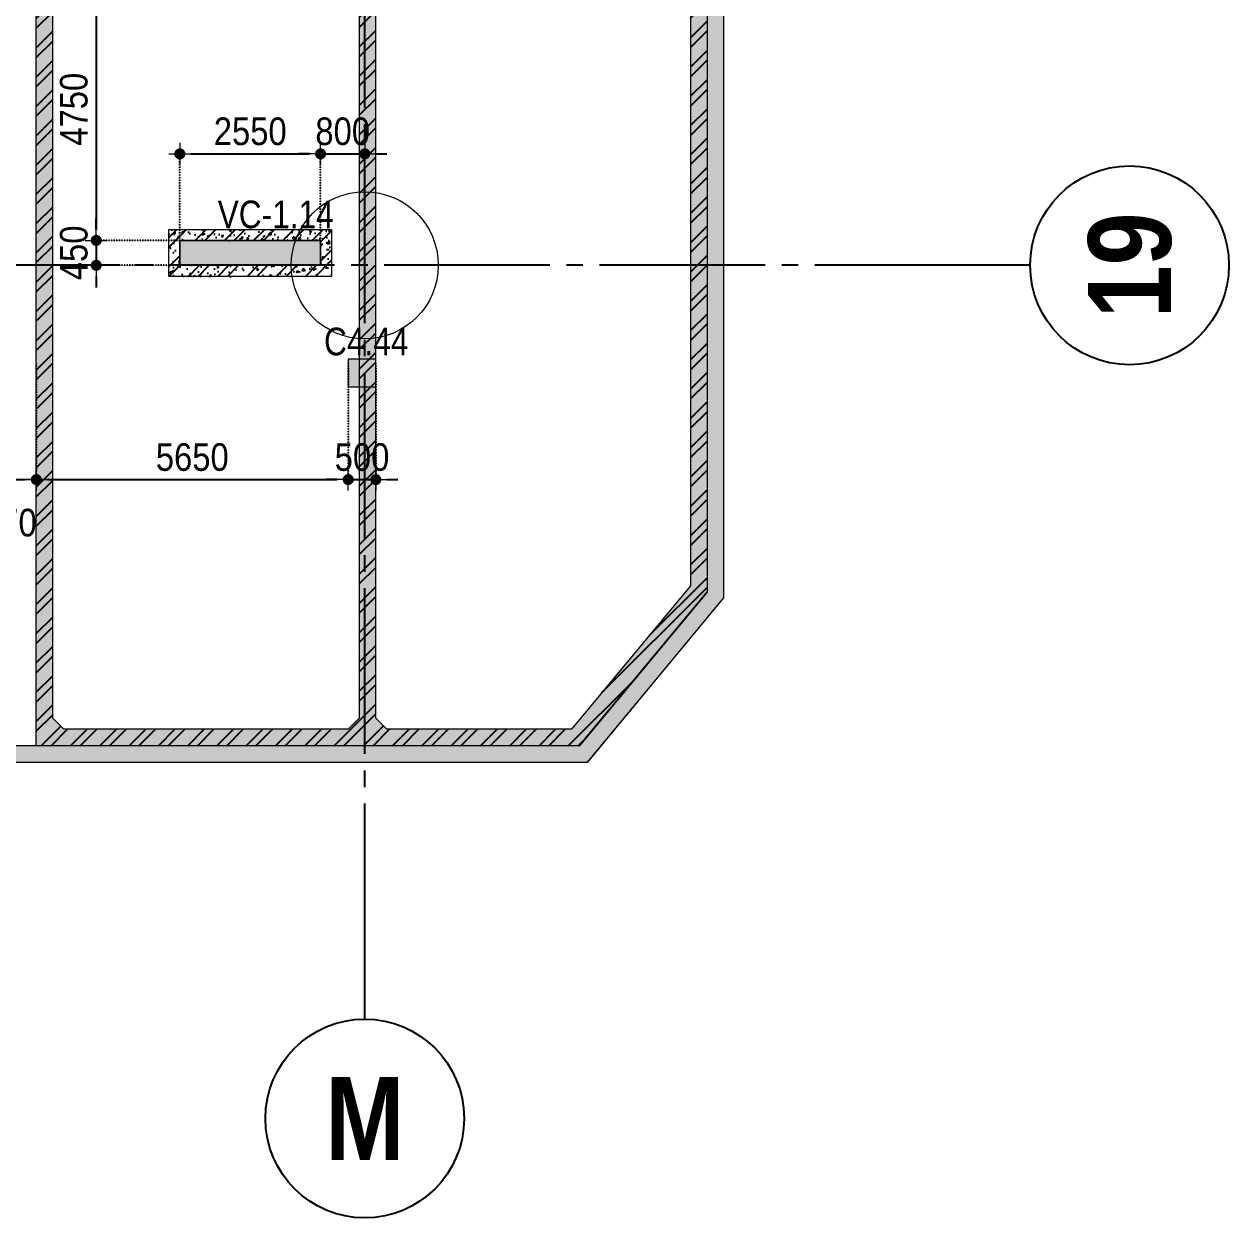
# Model space of a CAD drawing. Header units: millimetres. Extents: x -3973692 to -2843767, y 592734 to 838475.
# Drawn here: x -3855116 to -3833292, y 592734 to 614348 of the extents above; entities that cross this region are included whole.
import ezdxf
from ezdxf.enums import TextEntityAlignment as Align

# ---------------------------------------------------------------- set-up
doc = ezdxf.new("R2010")
doc.units = ezdxf.units.MM
doc.header["$MEASUREMENT"] = 0
doc.header["$PDMODE"] = 3
doc.header["$PDSIZE"] = -20
for name, pattern in [('CHG_XX_Cot_Ham 2$0$MB_Luoi truc$0$HTT Hidden 21', [3, 2, -1]), ('CHG_XX_Luoi truc$0$MB_Luoi truc$0$Center101', [13, 10, -1, 1, -1]), ('DIVIDE2', [15.875, 6.35, -3.175, 0, -3.175, 0, -3.175]), ('HIDDEN5', [2.8375, 1.25, -1.5875])]:
    doc.linetypes.add(name, pattern=pattern)
doc.layers.get('0').update_dxf_attribs({"lineweight": 9})
doc.layers.get('Defpoints').update_dxf_attribs({"color": 10, "lineweight": 0})
for name, color, linetype, lineweight in [("'S_General_Dim_1", 1, 'Continuous', 18), ("'S_General_Divide_3 Intermediate", 3, 'DIVIDE2', 40), ('CHG_XX_Cot_Ham 2$0$NS-DuongBao', 3, 'Continuous', 18), ('CHG_XX_Cot_Ham 2$0$NS-Hatch', 8, 'Continuous', 25), ('CHG_XX_Cot_Ham 2$0$NS-Pier-H2', 150, 'Continuous', 13), ('CHG_XX_Cot_Ham 2$0$NS-Pier-H2 @ 1', 150, 'Continuous', 13), ('CHG_XX_Cot_Ham 2$0$NS-Pier-H2 @ 150 VP1', 150, 'Continuous', 13), ('CHG_XX_Cot_Ham 2$0$NS-Pier-H2 @ 150 VP2', 150, 'Continuous', 13), ('CHG_XX_Cot_Ham 2$0$NS-Pier-H2 @ 150 VP3', 150, 'Continuous', 13), ('CHG_XX_Cot_Ham 2$0$NS-Pier-H2 @ 150 VP4', 150, 'Continuous', 13), ('CHG_XX_Cot_Ham 2$0$NS-Pier-H2 @ 150 VP5', 150, 'Continuous', 13), ('CHG_XX_Cot_Ham 2$0$NS-Pier-H2 @ 150 VP6', 150, 'Continuous', 13), ('CHG_XX_Cot_Ham 2$0$NS-Pier-H2 @ 150 VP7', 150, 'Continuous', 13), ('CHG_XX_Cot_Ham 2$0$NS-Pier-H2 @ 150 VP8', 150, 'Continuous', 13), ('CHG_XX_Cot_Ham 2$0$NS-Pier-H2 @ 150 VP9', 150, 'Continuous', 13), ('CHG_XX_Cot_Ham 2$0$NS-Pier-H2 @ 150 VPModel', 150, 'Continuous', 13), ('TEXT', 7, 'Continuous', 15)]:
    doc.layers.add(name, color=color, linetype=linetype, lineweight=lineweight)
for name, color, linetype, lineweight, plot in [('CHG_XX_Cot_Ham 2$0$NS-Column-H2', 90, 'Continuous', 13, False), ('CHG_XX_Cot_Ham 2$0$NS-Column-H2 @ 1', 90, 'Continuous', 13, False), ('CHG_XX_Cot_Ham 2$0$NS-Column-H2 @ 150 VP1', 90, 'Continuous', 13, False), ('CHG_XX_Cot_Ham 2$0$NS-Column-H2 @ 150 VP2', 90, 'Continuous', 13, False), ('CHG_XX_Cot_Ham 2$0$NS-Column-H2 @ 150 VP3', 90, 'Continuous', 13, False), ('CHG_XX_Cot_Ham 2$0$NS-Column-H2 @ 150 VP4', 90, 'Continuous', 13, False), ('CHG_XX_Cot_Ham 2$0$NS-Column-H2 @ 150 VP5', 90, 'Continuous', 13, False), ('CHG_XX_Cot_Ham 2$0$NS-Column-H2 @ 150 VP6', 90, 'Continuous', 13, False), ('CHG_XX_Cot_Ham 2$0$NS-Column-H2 @ 150 VP7', 90, 'Continuous', 13, False), ('CHG_XX_Cot_Ham 2$0$NS-Column-H2 @ 150 VP8', 90, 'Continuous', 13, False), ('CHG_XX_Cot_Ham 2$0$NS-Column-H2 @ 150 VP9', 90, 'Continuous', 13, False), ('CHG_XX_Cot_Ham 2$0$NS-Column-H2 @ 150 VPModel', 90, 'Continuous', 13, False)]:
    doc.layers.add(name, color=color, linetype=linetype, lineweight=lineweight, plot=plot)
doc.layers.add('CHG_XX_Luoi truc$0$Grid', color=34, linetype='Continuous')
doc.layers.add('CHG_XX_Luoi truc$0$Grid Line', color=251, linetype='CHG_XX_Luoi truc$0$MB_Luoi truc$0$Center101')
doc.styles.add('arial', font='arial.ttf', dxfattribs={"width": 0.85})
doc.styles.add('CHG_XX_Luoi truc$0$MB_Luoi truc$0$Grid A-F$0$VNI-HelveCB', font='')
doc.styles.add('TTP-HelCon', font='')
doc.styles.get('CHG_XX_Luoi truc$0$MB_Luoi truc$0$Grid A-F$0$VNI-HelveCB').set_extended_font_data('VNI-Helve-Condense', bold=True)
doc.styles.get('TTP-HelCon').set_extended_font_data('VNI-Helve-Condense')
doc.dimstyles.new('200', dxfattribs={"dimscale": 200, "dimtxt": 2.5, "dimasz": 1, "dimexe": 0, "dimexo": 0, "dimgap": 0.75, "dimtad": 1, "dimdec": 0, "dimrnd": 10, "dimzin": 9, "dimdsep": 46, "dimtxsty": 'arial', "dimblk1": 'DIMDOT', "dimblk2": 'DIMDOT', "dimsah": 1, "dimcen": 2, "dimdle": 3, "dimclre": 8, "dimclrt": 2, "dimadec": 0, "dimazin": 0, "dimtfac": 1, "dimtdec": 0, "dimtix": 1, "dimtmove": 2, "dimatfit": 3, "dimldrblk": 'DIMPIJL', "dimfxl": 1, "dimtvp": 1.8, "dimtolj": 1, "dimtzin": 0, "dimarcsym": 0})

# ---------------------------------------------------------------- blocks, each defined once
blk = doc.blocks.new('*U3253')
at = {"layer": 'CHG_XX_Cot_Ham 2$0$NS-Pier-H2 @ 1'}
h = blk.add_hatch(color=256, dxfattribs=at)
h.dxf.hatch_style = 1
h.paths.add_polyline_path([(450, 0), (0, 0), (0, -2550), (450, -2550)])
at = {"layer": 'CHG_XX_Cot_Ham 2$0$NS-Pier-H2 @ 150 VP1'}
h = blk.add_hatch(color=256, dxfattribs=at)
h.dxf.hatch_style = 1
h.paths.add_polyline_path([(450, 0), (0, 0), (0, -2550), (450, -2550)])
at = {"layer": 'CHG_XX_Cot_Ham 2$0$NS-Pier-H2 @ 150 VP2'}
h = blk.add_hatch(color=256, dxfattribs=at)
h.dxf.hatch_style = 1
h.paths.add_polyline_path([(450, 0), (0, 0), (0, -2550), (450, -2550)])
at = {"layer": 'CHG_XX_Cot_Ham 2$0$NS-Pier-H2 @ 150 VP3'}
h = blk.add_hatch(color=256, dxfattribs=at)
h.dxf.hatch_style = 1
h.paths.add_polyline_path([(450, 0), (0, 0), (0, -2550), (450, -2550)])
at = {"layer": 'CHG_XX_Cot_Ham 2$0$NS-Pier-H2 @ 150 VP4'}
h = blk.add_hatch(color=256, dxfattribs=at)
h.dxf.hatch_style = 1
h.paths.add_polyline_path([(450, 0), (0, 0), (0, -2550), (450, -2550)])
at = {"layer": 'CHG_XX_Cot_Ham 2$0$NS-Pier-H2 @ 150 VP5'}
h = blk.add_hatch(color=256, dxfattribs=at)
h.dxf.hatch_style = 1
h.paths.add_polyline_path([(450, 0), (0, 0), (0, -2550), (450, -2550)])
at = {"layer": 'CHG_XX_Cot_Ham 2$0$NS-Pier-H2 @ 150 VP6'}
h = blk.add_hatch(color=256, dxfattribs=at)
h.dxf.hatch_style = 1
h.paths.add_polyline_path([(450, 0), (0, 0), (0, -2550), (450, -2550)])
at = {"layer": 'CHG_XX_Cot_Ham 2$0$NS-Pier-H2 @ 150 VP7'}
h = blk.add_hatch(color=256, dxfattribs=at)
h.dxf.hatch_style = 1
h.paths.add_polyline_path([(450, 0), (0, 0), (0, -2550), (450, -2550)])
at = {"layer": 'CHG_XX_Cot_Ham 2$0$NS-Pier-H2 @ 150 VP8'}
h = blk.add_hatch(color=256, dxfattribs=at)
h.dxf.hatch_style = 1
h.paths.add_polyline_path([(450, 0), (0, 0), (0, -2550), (450, -2550)])
at = {"layer": 'CHG_XX_Cot_Ham 2$0$NS-Pier-H2 @ 150 VP9'}
h = blk.add_hatch(color=256, dxfattribs=at)
h.dxf.hatch_style = 1
h.paths.add_polyline_path([(450, 0), (0, 0), (0, -2550), (450, -2550)])
at = {"layer": 'CHG_XX_Cot_Ham 2$0$NS-Pier-H2 @ 150 VPModel'}
h = blk.add_hatch(color=256, dxfattribs=at)
h.dxf.hatch_style = 1
h.paths.add_polyline_path([(450, 0), (0, 0), (0, -2550), (450, -2550)])
blk = doc.blocks.new('CHG_XX_Cot_Ham 2$0$Block A_C450x2250')
at = {"layer": 'CHG_XX_Cot_Ham 2$0$NS-Pier-H2'}
blk.add_lwpolyline([(450, -2550), (0, -2550), (0, 0), (450, 0)], close=True, dxfattribs=at)
blk.add_blockref('*U3253', (0, 0), dxfattribs=at)
blk = doc.blocks.new('*U3255')
at = {"layer": 'CHG_XX_Cot_Ham 2$0$NS-Column-H2 @ 1'}
h = blk.add_hatch(color=256, dxfattribs=at)
h.dxf.hatch_style = 1
h.paths.add_polyline_path([(-250, -250), (-250, 250), (250, 250), (250, -250)])
at = {"layer": 'CHG_XX_Cot_Ham 2$0$NS-Column-H2 @ 150 VP1'}
h = blk.add_hatch(color=256, dxfattribs=at)
h.dxf.hatch_style = 1
h.paths.add_polyline_path([(-250, -250), (-250, 250), (250, 250), (250, -250)])
at = {"layer": 'CHG_XX_Cot_Ham 2$0$NS-Column-H2 @ 150 VP2'}
h = blk.add_hatch(color=256, dxfattribs=at)
h.dxf.hatch_style = 1
h.paths.add_polyline_path([(-250, -250), (-250, 250), (250, 250), (250, -250)])
at = {"layer": 'CHG_XX_Cot_Ham 2$0$NS-Column-H2 @ 150 VP3'}
h = blk.add_hatch(color=256, dxfattribs=at)
h.dxf.hatch_style = 1
h.paths.add_polyline_path([(-250, -250), (-250, 250), (250, 250), (250, -250)])
at = {"layer": 'CHG_XX_Cot_Ham 2$0$NS-Column-H2 @ 150 VP4'}
h = blk.add_hatch(color=256, dxfattribs=at)
h.dxf.hatch_style = 1
h.paths.add_polyline_path([(-250, -250), (-250, 250), (250, 250), (250, -250)])
at = {"layer": 'CHG_XX_Cot_Ham 2$0$NS-Column-H2 @ 150 VP5'}
h = blk.add_hatch(color=256, dxfattribs=at)
h.dxf.hatch_style = 1
h.paths.add_polyline_path([(-250, -250), (-250, 250), (250, 250), (250, -250)])
at = {"layer": 'CHG_XX_Cot_Ham 2$0$NS-Column-H2 @ 150 VP6'}
h = blk.add_hatch(color=256, dxfattribs=at)
h.dxf.hatch_style = 1
h.paths.add_polyline_path([(-250, -250), (-250, 250), (250, 250), (250, -250)])
at = {"layer": 'CHG_XX_Cot_Ham 2$0$NS-Column-H2 @ 150 VP7'}
h = blk.add_hatch(color=256, dxfattribs=at)
h.dxf.hatch_style = 1
h.paths.add_polyline_path([(-250, -250), (-250, 250), (250, 250), (250, -250)])
at = {"layer": 'CHG_XX_Cot_Ham 2$0$NS-Column-H2 @ 150 VP8'}
h = blk.add_hatch(color=256, dxfattribs=at)
h.dxf.hatch_style = 1
h.paths.add_polyline_path([(-250, -250), (-250, 250), (250, 250), (250, -250)])
at = {"layer": 'CHG_XX_Cot_Ham 2$0$NS-Column-H2 @ 150 VP9'}
h = blk.add_hatch(color=256, dxfattribs=at)
h.dxf.hatch_style = 1
h.paths.add_polyline_path([(-250, -250), (-250, 250), (250, 250), (250, -250)])
at = {"layer": 'CHG_XX_Cot_Ham 2$0$NS-Column-H2 @ 150 VPModel'}
h = blk.add_hatch(color=256, dxfattribs=at)
h.dxf.hatch_style = 1
h.paths.add_polyline_path([(-250, -250), (-250, 250), (250, 250), (250, -250)])
blk = doc.blocks.new('CHG_XX_Cot_Ham 2$0$500x500')
at = {"layer": 'CHG_XX_Cot_Ham 2$0$NS-Column-H2'}
blk.add_lwpolyline([(250, -250), (250, 250), (-250, 250), (-250, -250)], close=True, dxfattribs=at)
blk.add_blockref('*U3255', (0, 0), dxfattribs=at)
blk = doc.blocks.new('*U2841')
at = {"layer": 'CHG_XX_Luoi truc$0$Grid', "lineweight": -2}
blk.add_line((0, -3), (0, 0), dxfattribs=at)
blk.add_circle((0, -9), 6, dxfattribs=at)
at = {"layer": 'CHG_XX_Luoi truc$0$Grid Line'}
blk.add_line((0, 0), (0, 608), dxfattribs=at)
at = {"layer": 'CHG_XX_Luoi truc$0$Grid', "lineweight": -2, "style": 'CHG_XX_Luoi truc$0$MB_Luoi truc$0$Grid A-F$0$VNI-HelveCB'}
for tag, p in [('GRIDSUB', (0, 617)), ('GRID', (0, -9))]:
    blk.add_attdef(tag, text='', height=5, dxfattribs=at).set_placement(p, align=Align.MIDDLE)
blk = doc.blocks.new('*U2843')
at = {"layer": 'CHG_XX_Luoi truc$0$Grid', "lineweight": -2}
blk.add_line((0, -3), (0, 0), dxfattribs=at)
blk.add_circle((0, -9), 6, dxfattribs=at)
at = {"layer": 'CHG_XX_Luoi truc$0$Grid Line'}
blk.add_line((0, 0), (0, 438), dxfattribs=at)
at = {"layer": 'CHG_XX_Luoi truc$0$Grid', "lineweight": -2, "style": 'CHG_XX_Luoi truc$0$MB_Luoi truc$0$Grid A-F$0$VNI-HelveCB'}
for tag, p in [('GRIDSUB', (0, 447)), ('GRID', (0, -9))]:
    blk.add_attdef(tag, text='', height=5, dxfattribs=at).set_placement(p, align=Align.MIDDLE)
blk = doc.blocks.new('CHG_XX_Luoi truc')
at = {"layer": 'CHG_XX_Luoi truc$0$Grid'}
ref = blk.add_blockref('*U2841', (99550, -12747), dxfattribs=dict(at, xscale=300, yscale=300, zscale=300))
ref.add_attrib('GRID', 'M', dxfattribs={"lineweight": -2, "height": 1500, "style": 'CHG_XX_Luoi truc$0$MB_Luoi truc$0$Grid A-F$0$VNI-HelveCB'}).set_placement((99550, -15447), align=Align.MIDDLE)
ref = blk.add_blockref('*U2843', (110703, 0), dxfattribs=dict(at, xscale=300.0000000000013, yscale=300.0000000000013, zscale=300.0000000000013, rotation=90))
ref.add_attrib('GRID', '19', dxfattribs={"lineweight": -2, "height": 1500, "rotation": 90, "style": 'CHG_XX_Luoi truc$0$MB_Luoi truc$0$Grid A-F$0$VNI-HelveCB'}).set_placement((113403, 0), align=Align.MIDDLE)
blk = doc.blocks.new('CHG_XX_Cot_Ham 2')
at = {"layer": 'CHG_XX_Cot_Ham 2$0$NS-Hatch'}
h = blk.add_hatch(dxfattribs=at)
h.set_pattern_fill('ANSI32', color=256, scale=1000, style=0)
h.set_pattern_definition([(45, (-2213769.43, 588216.8), (-265.165043, 265.165043), []), (45, (-2213592.66, 588216.8), (-265.165043, 265.165043), [])])
h.paths.add_polyline_path([(99450, -8200), (99250, -8400), (94099.8, -8400), (93899.8, -8200), (93899.8, 13349.8), (94100, 13550), (96700, 13550), (99250, 13550), (99450, 13350)], flags=16)
h.paths.add_polyline_path([(93599.8, 13850), (97000, 13850), (99550, 13850), (105750, 13850), (105750, -5913.6), (103434.7, -8700), (93599.8, -8700)])
h.paths.add_polyline_path([(99950, 13550), (105250, 13550), (105450, 13350), (105450, -5805.3), (103294, -8400), (99950, -8400), (99750, -8200), (99750, 13350)])
h = blk.add_hatch(dxfattribs=at)
h.set_pattern_fill('AR-CONC', color=256, scale=50)
h.set_pattern_definition([(50, (0, 0), (358.6301, -31.3761), [37.5, -412.5]), (355, (0, 0), (-69.3757, 376.0961), [30, -330]), (100.45144, (29.9, -2.6), (289.2544, 344.72), [31.8701, -350.571]), (46.1842, (0, 100), (533.6207, -82.7596), [56.25, -618.75]), (96.63564, (44.47, 93.1), (467.331, 487.0593), [47.8052, -525.857]), (351.18416, (0, 100), (467.331, 487.0593), [45, -495]), (21, (50, 75), (298.4535, -201.30945), [37.5, -412.5]), (326, (50, 75), (121.6577, 362.575), [30, -330]), (71.45144, (74.87, 58.22), (420.1112, 161.2656), [31.8701, -350.571]), (37.5, (0, 0), (6.07993, 166.44693), [0, -326, 0, -335, 0, -331.25]), (7.5, (0, 0), (131.53477, 197.20586), [0, -191, 0, -318.5, 0, -126.25]), (327.5, (-111.5, 0), (266.91122, -11.27744), [0, -125, 0, -390, 0, -517.5]), (317.5, (-161.5, 0), (291.5931, 50.0525), [0, -162.5, 0, -259, 0, -367.5])])
h.paths.add_polyline_path([(99450, -8200), (99250, -8400), (94099.8, -8400), (93899.8, -8200), (93899.8, 13349.8), (94100, 13550), (96700, 13550), (99250, 13550), (99450, 13350)], flags=16)
h.paths.add_polyline_path([(93599.8, 13850), (97000, 13850), (99550, 13850), (105750, 13850), (105750, -5913.6), (103434.7, -8700), (93599.8, -8700)])
h.paths.add_polyline_path([(99950, 13550), (105250, 13550), (105450, 13350), (105450, -5805.3), (103294, -8400), (99950, -8400), (99750, -8200), (99750, 13350)])
h = blk.add_hatch(dxfattribs=at)
h.set_pattern_fill('AR-CONC', color=256, scale=50)
h.set_pattern_definition([(50, (-2213769.43, 588216.8), (358.63009, -31.376067), [37.5, -412.5]), (355, (-2213769.43, 588216.8), (-69.375667, 376.096067), [30, -330]), (100.451444, (-2213739.55, 588214.2), (289.254423, 344.719995), [31.870096, -350.571056]), (46.1842, (-2213769.43, 588316.8), (533.620665, -82.75964), [56.25, -618.75]), (96.635635, (-2213724.97, 588309.9), (467.33097, 487.0593), [47.80517, -525.85688]), (351.184164, (-2213769.43, 588316.8), (467.33097, 487.0593), [45, -495]), (21, (-2213719.43, 588291.8), (298.453526, -201.309445), [37.5, -412.5]), (326, (-2213719.43, 588291.8), (121.657666, 362.57502), [30, -330]), (71.451445, (-2213694.56, 588275.03), (420.11119, 161.265576), [31.870095, -350.571056]), (37.5, (-2213769.43, 588216.81), (6.079928, 166.446927), [0, -326, 0, -335, 0, -331.25]), (7.5, (-2213769.43, 588216.81), (131.534769, 197.205856), [0, -191, 0, -318.5, 0, -126.25]), (327.5, (-2213880.93, 588216.81), (266.911218, -11.277436), [0, -125, 0, -390, 0, -517.5]), (317.5, (-2213930.93, 588216.8), (291.593085, 50.052491), [0, -162.5, 0, -259, 0, -367.5])])
h.paths.add_polyline_path([(98950, 650), (96000, 650), (96000, -200), (98950, -200)])
h.paths.add_polyline_path([(98750, 450), (98750, 0), (96200, 0), (96200, 450)], flags=16)
h = blk.add_hatch(dxfattribs=at)
h.set_pattern_fill('ANSI32', color=256, scale=1000, style=0)
h.set_pattern_definition([(45, (-2213769.43, 588216.8), (-265.16504, 265.16504), []), (45, (-2213592.66, 588216.8), (-265.16504, 265.16504), [])])
h.paths.add_polyline_path([(98950, 650), (96000, 650), (96000, -200), (98950, -200)])
h.paths.add_polyline_path([(98750, 450), (98750, 0), (96200, 0), (96200, 450)], flags=16)
at = {"layer": 'CHG_XX_Cot_Ham 2$0$NS-Pier-H2'}
h = blk.add_hatch(color=256, dxfattribs=at)
h.dxf.hatch_style = 1
h.paths.add_polyline_path([(99639.2, 163400), (-10900, 163400), (-10900, 85450), (-300, 85450), (-300, 84050), (32350, 84050), (32350, -9000), (103575.5, -9000), (106050, -6022), (106050, 158254.3)])
h.paths.add_polyline_path([(99533.7, 163100), (105750, 158110.4), (105750, 90450), (105650, 90450), (105750, 90450), (105750, 13850), (105750, 13722.3), (105750, -5913.6), (103434.7, -8700), (93599.8, -8700), (93299.8, -8700), (32650, -8700), (32650, 84350), (0, 84350), (0, 85750), (-10600, 85750), (-10600, 163100), (93600, 163100)], flags=16)
at = {"layer": 'CHG_XX_Cot_Ham 2$0$NS-DuongBao'}
for points in [[(93599.8, 13850), (97000, 13850), (97000, 13850), (99550, 13850), (99550, 13850), (105750, 13850), (105750, -5913.6), (103434.7, -8700), (93599.8, -8700), (93599.8, 13850)], [(99450, -8200), (99250, -8400), (94099.8, -8400), (93899.8, -8200), (93899.8, 13349.8), (94100, 13550), (96700, 13550), (96700, 13550), (99250, 13550), (99450, 13350), (99450, -8200)], [(105450, 13350), (105450, -5805.3), (103294, -8400), (99950, -8400), (99750, -8200), (99750, 13350), (99950, 13550), (105250, 13550), (105450, 13350)]]:
    blk.add_lwpolyline(points, dxfattribs=at)
blk.add_lwpolyline([(96000, 650), (98950, 650), (98950, -200), (96000, -200)], close=True, dxfattribs=at)
at = {"layer": 'CHG_XX_Cot_Ham 2$0$NS-Hatch'}
blk.add_line((103434.7, -8700), (105750, -5913.6), dxfattribs=at)
at = {"layer": 'CHG_XX_Cot_Ham 2$0$NS-Pier-H2'}
for p, q in [((106050, 158254.3), (106050, -6022)), ((106050, -6022), (103575.5, -9000)), ((93599.8, -8700), (32650, -8700)), ((103575.5, -9000), (32350, -9000))]:
    blk.add_line(p, q, dxfattribs=at)
at = {"layer": 'CHG_XX_Cot_Ham 2$0$NS-Pier-H2', "linetype": 'CHG_XX_Cot_Ham 2$0$MB_Luoi truc$0$HTT Hidden 21'}
blk.add_lwpolyline([(99639.2, 163400), (106050, 158254.3), (106050, -6022), (103575.5, -9000), (32350, -9000), (32350, 84050), (-300, 84050), (-300, 85450), (-10900, 85450), (-10900, 163400)], close=True, dxfattribs=at)
at = {"layer": 'CHG_XX_Cot_Ham 2$0$NS-Pier-H2'}
blk.add_lwpolyline([(99450, 4800), (99450, -8100)], dxfattribs=at)
blk.add_lwpolyline([(96200, 450), (98750, 450), (98750, 0), (96200, 0)], close=True, dxfattribs=at)
at = {"layer": 'CHG_XX_Cot_Ham 2$0$NS-Column-H2'}
blk.add_blockref('CHG_XX_Cot_Ham 2$0$500x500', (99500, -1950), dxfattribs=at)
at = {"layer": 'CHG_XX_Cot_Ham 2$0$NS-Pier-H2'}
blk.add_blockref('CHG_XX_Luoi truc', (0, 0), dxfattribs=at)
at = {"layer": 'CHG_XX_Cot_Ham 2$0$NS-Pier-H2', "xscale": -1, "rotation": 90}
blk.add_blockref('CHG_XX_Cot_Ham 2$0$Block A_C450x2250', (96200, 450), dxfattribs=at)
blk = doc.blocks.new('c')
at = {"layer": 'Defpoints'}
blk.add_circle((0, 0), 1332, dxfattribs=at)
at = {"layer": 'TEXT', "color": 3, "style": 'TTP-HelCon'}
blk.add_text('VC-1.14', height=500, dxfattribs=at).set_placement((-2664, 672))
blk = doc.blocks.new('DIMDOT')
for p, q in [((1, 0), (-1, 0)), ((0, -1), (0, 1))]:
    blk.add_line(p, q)
at = {"const_width": 0.5}
blk.add_lwpolyline([(-0.25, 0, 1), (0.25, 0, 1)], format="xyb", close=True, dxfattribs=at)
blk = doc.blocks.new('*D2170')
at = {"layer": "'S_General_Dim_1", "color": 8, "linetype": 'HIDDEN5', "lineweight": -2, "transparency": 16777216}
for p, q in [((-3851495, 615181), (-3853809, 615181)), ((-3852295, 610431), (-3853809, 610431))]:
    blk.add_line(p, q, dxfattribs=at)
at = {"layer": "'S_General_Dim_1", "color": 0, "lineweight": -2, "transparency": 16777216}
blk.add_line((-3853809, 614981), (-3853809, 610631), dxfattribs=at)
at = {"layer": 'Defpoints', "color": 0, "transparency": 16777216}
for p in [(-3851495, 615181), (-3853809, 610431), (-3852295, 610431)]:
    blk.add_point(p, dxfattribs=at)
at = {"layer": "'S_General_Dim_1", "color": 0, "lineweight": -2, "transparency": 16777216, "xscale": 200, "yscale": 200, "zscale": 200}
for p, rotation in [((-3853809, 615181), 90), ((-3853809, 610431), 270)]:
    blk.add_blockref('DIMDOT', p, dxfattribs=dict(at, rotation=rotation))
at = {"layer": "'S_General_Dim_1", "color": 2, "transparency": 16777216, "insert": (-3854214, 612806), "char_height": 500, "attachment_point": 5, "rotation": 90, "style": 'arial'}
blk.add_mtext('\\A1;4750', dxfattribs=at)
blk = doc.blocks.new('DIMPIJL')
at = {"linetype": 'ByBlock'}
blk.add_solid([(-2.5, 0.42), (-2.5, -0.42), (0, 0)], dxfattribs=at)
blk = doc.blocks.new('*D2171')
at = {"layer": "'S_General_Dim_1", "color": 0, "lineweight": -2, "transparency": 16777216}
for p, q in [((-3853809, 610631), (-3853809, 610831)), ((-3853809, 610431), (-3853809, 609981)), ((-3853809, 609781), (-3853809, 609581))]:
    blk.add_line(p, q, dxfattribs=at)
at = {"layer": "'S_General_Dim_1", "color": 8, "linetype": 'HIDDEN5', "lineweight": -2, "transparency": 16777216}
for p, q in [((-3852295, 610431), (-3853809, 610431)), ((-3852295, 609981), (-3853809, 609981))]:
    blk.add_line(p, q, dxfattribs=at)
at = {"layer": 'Defpoints', "color": 0, "transparency": 16777216}
for p in [(-3852295, 610431), (-3853809, 609981), (-3852295, 609981)]:
    blk.add_point(p, dxfattribs=at)
at = {"layer": "'S_General_Dim_1", "color": 0, "lineweight": -2, "transparency": 16777216, "xscale": 200, "yscale": 200, "zscale": 200}
for p, rotation in [((-3853809, 610431), 270), ((-3853809, 609981), 90)]:
    blk.add_blockref('DIMDOT', p, dxfattribs=dict(at, rotation=rotation))
at = {"layer": "'S_General_Dim_1", "color": 2, "transparency": 16777216, "insert": (-3854214, 610206), "char_height": 500, "attachment_point": 5, "rotation": 90, "style": 'arial'}
blk.add_mtext('\\A1;450', dxfattribs=at)
blk = doc.blocks.new('*D2180')
at = {"layer": "'S_General_Dim_1", "color": 8, "linetype": 'HIDDEN5', "lineweight": -2, "transparency": 16777216}
for p, q in [((-3852295, 610381), (-3852295, 611998)), ((-3849745, 610381), (-3849745, 611998))]:
    blk.add_line(p, q, dxfattribs=at)
at = {"layer": "'S_General_Dim_1", "color": 0, "lineweight": -2, "transparency": 16777216}
blk.add_line((-3852095, 611998), (-3849945, 611998), dxfattribs=at)
at = {"layer": 'Defpoints', "color": 0, "transparency": 16777216}
for p in [(-3849745, 611998), (-3852295, 610381), (-3849745, 610381)]:
    blk.add_point(p, dxfattribs=at)
at = {"layer": "'S_General_Dim_1", "color": 0, "lineweight": -2, "transparency": 16777216, "xscale": 200, "yscale": 200, "zscale": 200, "rotation": 180}
blk.add_blockref('DIMDOT', (-3852295, 611998), dxfattribs=at)
at = {"layer": "'S_General_Dim_1", "color": 0, "lineweight": -2, "transparency": 16777216, "xscale": 200, "yscale": 200, "zscale": 200}
blk.add_blockref('DIMDOT', (-3849745, 611998), dxfattribs=at)
at = {"layer": "'S_General_Dim_1", "color": 2, "transparency": 16777216, "insert": (-3851020, 612404), "char_height": 500, "attachment_point": 5, "style": 'arial'}
blk.add_mtext('\\A1;2550', dxfattribs=at)
blk = doc.blocks.new('*D2181')
at = {"layer": "'S_General_Dim_1", "color": 0, "lineweight": -2, "transparency": 16777216}
for p, q in [((-3849945, 611998), (-3850145, 611998)), ((-3849745, 611998), (-3848945, 611998)), ((-3848745, 611998), (-3848545, 611998))]:
    blk.add_line(p, q, dxfattribs=at)
at = {"layer": "'S_General_Dim_1", "color": 8, "linetype": 'HIDDEN5', "lineweight": -2, "transparency": 16777216}
blk.add_line((-3849745, 610381), (-3849745, 611998), dxfattribs=at)
at = {"layer": 'Defpoints', "color": 0, "transparency": 16777216}
for p in [(-3848945, 611998), (-3848945, 611998), (-3849745, 610381)]:
    blk.add_point(p, dxfattribs=at)
at = {"layer": "'S_General_Dim_1", "color": 0, "lineweight": -2, "transparency": 16777216, "xscale": 200, "yscale": 200, "zscale": 200}
blk.add_blockref('DIMDOT', (-3849745, 611998), dxfattribs=at)
at = {"layer": "'S_General_Dim_1", "color": 0, "lineweight": -2, "transparency": 16777216, "xscale": 200, "yscale": 200, "zscale": 200, "rotation": 180}
blk.add_blockref('DIMDOT', (-3848945, 611998), dxfattribs=at)
at = {"layer": "'S_General_Dim_1", "color": 2, "transparency": 16777216, "insert": (-3849345, 612404), "char_height": 500, "attachment_point": 5, "style": 'arial'}
blk.add_mtext('\\A1;800', dxfattribs=at)
blk = doc.blocks.new('PODIUM')
at = {"layer": 'TEXT', "color": 6, "style": 'TTP-HelCon'}
blk.add_text('C4.44', height=500, dxfattribs=at).set_placement((21366, -67774))
blk = doc.blocks.new('*D2528')
at = {"layer": "'S_General_Dim_1", "color": 8, "linetype": 'HIDDEN5', "lineweight": -2, "transparency": 16777216}
for p, q in [((-3855870, 607781), (-3855870, 606101)), ((-3854895, 607781), (-3854895, 606101))]:
    blk.add_line(p, q, dxfattribs=at)
at = {"layer": "'S_General_Dim_1", "color": 0, "lineweight": -2, "transparency": 16777216}
blk.add_line((-3855670, 606101), (-3855095, 606101), dxfattribs=at)
at = {"layer": 'Defpoints', "color": 0, "transparency": 16777216}
for p in [(-3855870, 607781), (-3854895, 607781), (-3854895, 606101)]:
    blk.add_point(p, dxfattribs=at)
at = {"layer": "'S_General_Dim_1", "color": 0, "lineweight": -2, "transparency": 16777216, "xscale": 200, "yscale": 200, "zscale": 200, "rotation": 180}
blk.add_blockref('DIMDOT', (-3855870, 606101), dxfattribs=at)
at = {"layer": "'S_General_Dim_1", "color": 0, "lineweight": -2, "transparency": 16777216, "xscale": 200, "yscale": 200, "zscale": 200}
blk.add_blockref('DIMDOT', (-3854895, 606101), dxfattribs=at)
at = {"layer": "'S_General_Dim_1", "color": 2, "transparency": 16777216, "insert": (-3855383, 605319), "char_height": 500, "attachment_point": 5, "style": 'arial'}
blk.add_mtext('\\A1;970', dxfattribs=at)
blk = doc.blocks.new('*D2574')
at = {"layer": "'S_General_Dim_1", "color": 8, "linetype": 'HIDDEN5', "lineweight": -2, "transparency": 16777216}
for p, q in [((-3854895, 608201), (-3854895, 606101)), ((-3849245, 608201), (-3849245, 606101))]:
    blk.add_line(p, q, dxfattribs=at)
at = {"layer": "'S_General_Dim_1", "color": 0, "lineweight": -2, "transparency": 16777216}
blk.add_line((-3854695, 606101), (-3849445, 606101), dxfattribs=at)
at = {"layer": 'Defpoints', "color": 0, "transparency": 16777216}
for p in [(-3854895, 608201), (-3849245, 608201), (-3849245, 606101)]:
    blk.add_point(p, dxfattribs=at)
at = {"layer": "'S_General_Dim_1", "color": 0, "lineweight": -2, "transparency": 16777216, "xscale": 200, "yscale": 200, "zscale": 200, "rotation": 180}
blk.add_blockref('DIMDOT', (-3854895, 606101), dxfattribs=at)
at = {"layer": "'S_General_Dim_1", "color": 0, "lineweight": -2, "transparency": 16777216, "xscale": 200, "yscale": 200, "zscale": 200}
blk.add_blockref('DIMDOT', (-3849245, 606101), dxfattribs=at)
at = {"layer": "'S_General_Dim_1", "color": 2, "transparency": 16777216, "insert": (-3852070, 606506), "char_height": 500, "attachment_point": 5, "style": 'arial'}
blk.add_mtext('\\A1;5650', dxfattribs=at)
blk = doc.blocks.new('*D2575')
at = {"layer": "'S_General_Dim_1", "color": 8, "linetype": 'HIDDEN5', "lineweight": -2, "transparency": 16777216}
for p, q in [((-3849245, 608201), (-3849245, 606101)), ((-3848745, 608201), (-3848745, 606101))]:
    blk.add_line(p, q, dxfattribs=at)
at = {"layer": "'S_General_Dim_1", "color": 0, "lineweight": -2, "transparency": 16777216}
for p, q in [((-3849445, 606101), (-3849645, 606101)), ((-3849245, 606101), (-3848745, 606101)), ((-3848545, 606101), (-3848345, 606101))]:
    blk.add_line(p, q, dxfattribs=at)
at = {"layer": 'Defpoints', "color": 0, "transparency": 16777216}
for p in [(-3849245, 608201), (-3848745, 608201), (-3848745, 606101)]:
    blk.add_point(p, dxfattribs=at)
at = {"layer": "'S_General_Dim_1", "color": 0, "lineweight": -2, "transparency": 16777216, "xscale": 200, "yscale": 200, "zscale": 200}
blk.add_blockref('DIMDOT', (-3849245, 606101), dxfattribs=at)
at = {"layer": "'S_General_Dim_1", "color": 0, "lineweight": -2, "transparency": 16777216, "xscale": 200, "yscale": 200, "zscale": 200, "rotation": 180}
blk.add_blockref('DIMDOT', (-3848745, 606101), dxfattribs=at)
at = {"layer": "'S_General_Dim_1", "color": 2, "transparency": 16777216, "insert": (-3848995, 606506), "char_height": 500, "attachment_point": 5, "style": 'arial'}
blk.add_mtext('\\A1;500', dxfattribs=at)

msp = doc.modelspace()

# ---------------------------------------------------------------- block references
at = {"layer": "'S_General_Divide_3 Intermediate"}
msp.add_blockref('CHG_XX_Cot_Ham 2', (-3948495.2, 609981), dxfattribs=at)
at = {"layer": 'TEXT'}
for name, p in [('PODIUM', (-3871048.8, 676125.7)), ('c', (-3848945.2, 609981))]:
    msp.add_blockref(name, p, dxfattribs=at)

# ---------------------------------------------------------------- dimensions: what is measured, and where the dimension line sits
at = {"layer": "'S_General_Dim_1"}
for base, p1, p2, picture, middle in [((-3853808.9, 610431), (-3851495.2, 615181), (-3852295.2, 610431), '*D2170', (-3854214.2, 612806)), ((-3853808.9, 609981), (-3852295.2, 610431), (-3852295.2, 609981), '*D2171', (-3854214.2, 610206))]:
    dim = msp.add_linear_dim(base=base, p1=p1, p2=p2, angle=90, dimstyle='200', dxfattribs=at)
    dim.commit()
    dim.dimension.update_dxf_attribs({"geometry": picture, "text_midpoint": middle})
for base, p1, p2, picture, middle in [((-3849745.2, 611998.4), (-3852295.2, 610381), (-3849745.2, 610381), '*D2180', (-3851020.2, 612403.7)), ((-3848945.2, 611998.4), (-3849745.2, 610381), (-3848945.2, 611998.4), '*D2181', (-3849345.2, 612403.7)), ((-3849245.2, 606100.6), (-3854895.4, 608200.6), (-3849245.2, 608200.6), '*D2574', (-3852070.3, 606505.9)), ((-3848745.2, 606100.6), (-3849245.2, 608200.6), (-3848745.2, 608200.6), '*D2575', (-3848995.2, 606505.9))]:
    dim = msp.add_linear_dim(base=base, p1=p1, p2=p2, dimstyle='200', dxfattribs=at)
    dim.commit()
    dim.dimension.update_dxf_attribs({"geometry": picture, "text_midpoint": middle})
dim = msp.add_linear_dim(base=(-3854895.4, 606100.6), p1=(-3855870.2, 607781), p2=(-3854895.4, 607781), dimstyle='200', dxfattribs=at)
dim.commit()
dim.dimension.update_dxf_attribs({"geometry": '*D2528', "text_midpoint": (-3855382.8, 605319.2), "dimtype": 160})

doc.saveas('drawing.dxf')
